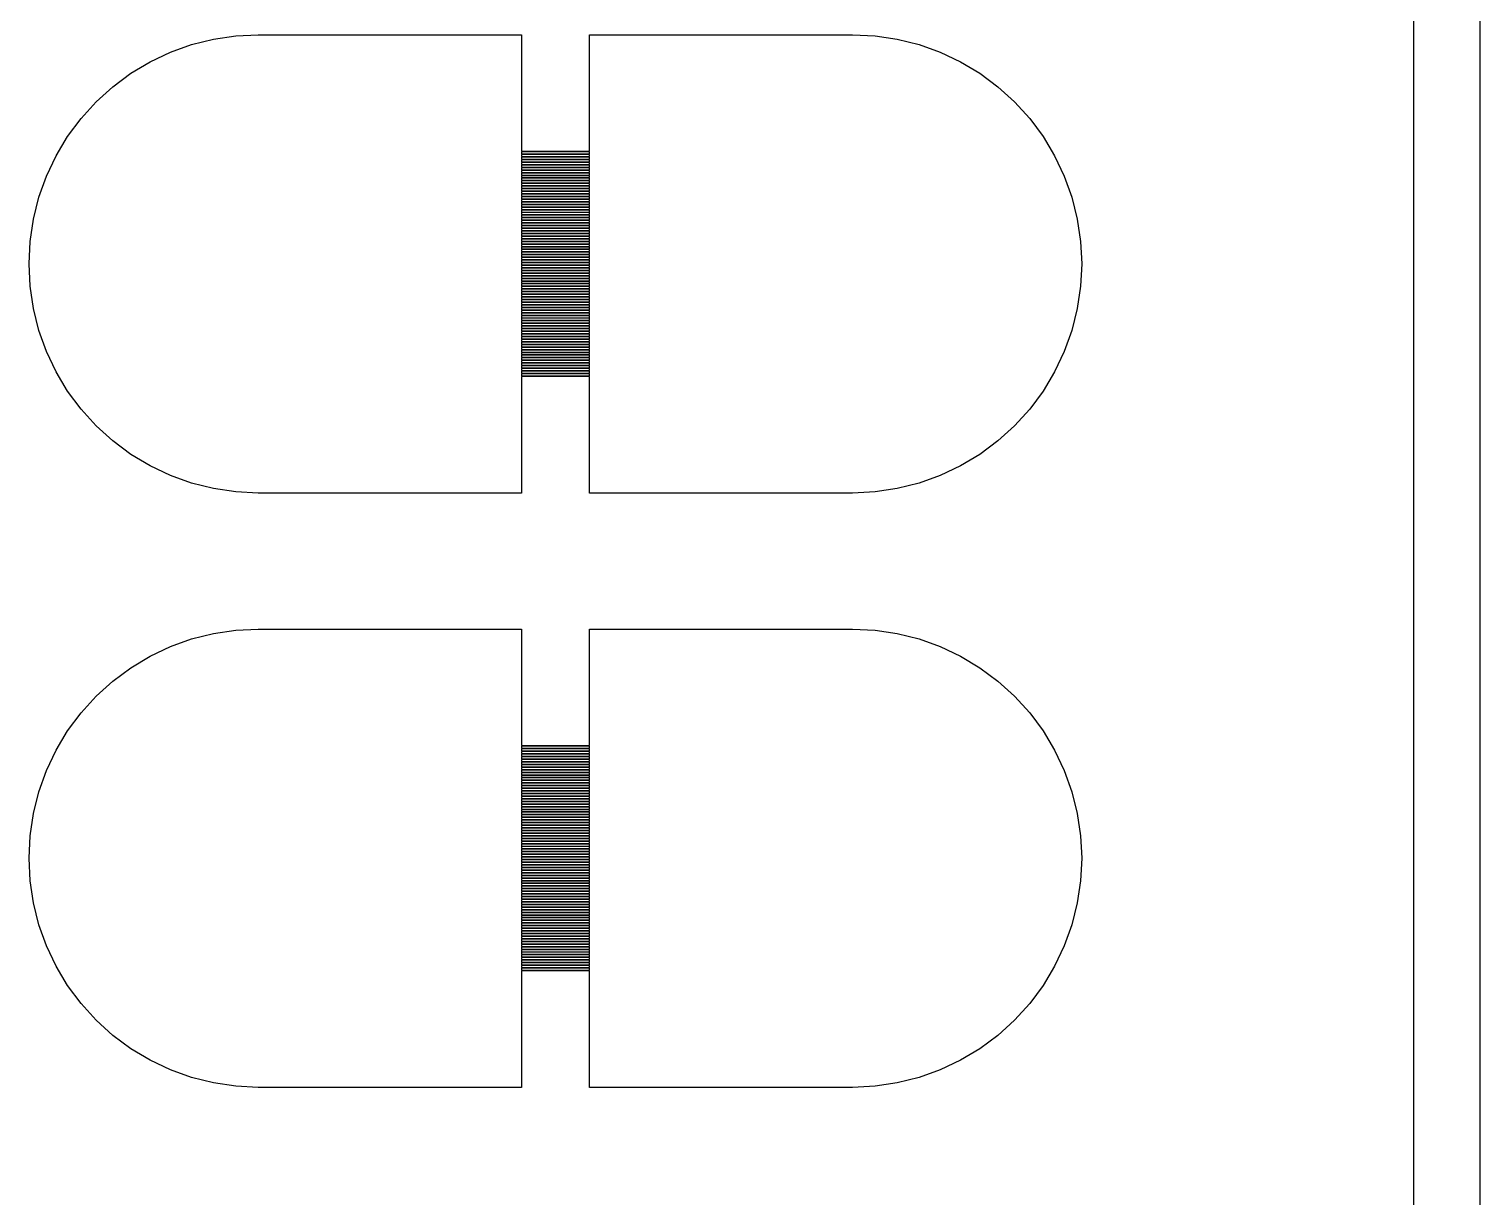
# Model space of a CAD drawing. Extents: x -18 to 132, y -42 to 114.
# Drawn here: x 91.03 to 113, y 17.37 to 35.06 of the extents above; entities that cross this region are included whole.
import ezdxf

# ---------------------------------------------------------------- set-up
doc = ezdxf.new("R2010")
doc.units = 0

msp = doc.modelspace()

# ---------------------------------------------------------------- linework, layer by layer
for p, q in [((113, 76.5), (113, -4.5)), ((112, -4), (112, 76)), ((93.823, 34.9033), (94.1599, 34.9533)), ((94.1599, 34.9533), (94.5, 34.97)), ((94.5, 34.97), (98.485, 34.97)), ((98.485, 34.97), (98.485, 33.205)), ((99.515, 33.205), (99.515, 34.97)), ((99.515, 34.97), (103.5, 34.97)), ((103.5, 34.97), (103.84, 34.9533)), ((103.84, 34.9533), (104.177, 34.9033)), ((93.1721, 34.7059), (93.4927, 34.8206)), ((93.4927, 34.8206), (93.823, 34.9033)), ((104.177, 34.9033), (104.507, 34.8206)), ((104.507, 34.8206), (104.828, 34.7059)), ((92.5722, 34.3852), (92.8643, 34.5603)), ((92.8643, 34.5603), (93.1721, 34.7059)), ((104.828, 34.7059), (105.136, 34.5603)), ((105.136, 34.5603), (105.428, 34.3852)), ((92.2987, 34.1823), (92.5722, 34.3852)), ((105.428, 34.3852), (105.701, 34.1823)), ((92.0463, 33.9537), (92.2987, 34.1823)), ((105.701, 34.1823), (105.954, 33.9537)), ((91.8177, 33.7013), (92.0463, 33.9537)), ((105.954, 33.9537), (106.182, 33.7013)), ((91.6148, 33.4278), (91.8177, 33.7013)), ((106.182, 33.7013), (106.385, 33.4278)), ((91.4397, 33.1357), (91.6148, 33.4278)), ((106.385, 33.4278), (106.56, 33.1357)), ((98.485, 33.205), (99.515, 33.205)), ((99.515, 33.195), (98.485, 33.195)), ((98.485, 33.195), (98.485, 33.165)), ((99.515, 33.165), (99.515, 33.195)), ((91.2941, 32.8279), (91.4397, 33.1357)), ((98.485, 33.165), (99.515, 33.165)), ((99.515, 33.155), (98.485, 33.155)), ((98.485, 33.155), (98.485, 33.125)), ((98.485, 33.125), (99.515, 33.125)), ((99.515, 33.115), (98.485, 33.115)), ((98.485, 33.115), (98.485, 33.085)), ((98.485, 33.085), (99.515, 33.085)), ((99.515, 33.075), (98.485, 33.075)), ((98.485, 33.075), (98.485, 33.045)), ((98.485, 33.045), (99.515, 33.045)), ((99.515, 33.035), (98.485, 33.035)), ((98.485, 33.035), (98.485, 33.005)), ((98.485, 33.005), (99.515, 33.005)), ((99.515, 32.995), (98.485, 32.995)), ((98.485, 32.995), (98.485, 32.965)), ((98.485, 32.965), (99.515, 32.965)), ((99.515, 32.955), (98.485, 32.955)), ((98.485, 32.955), (98.485, 32.925)), ((99.515, 33.125), (99.515, 33.155)), ((99.515, 33.085), (99.515, 33.115)), ((99.515, 33.045), (99.515, 33.075)), ((99.515, 33.005), (99.515, 33.035)), ((99.515, 32.965), (99.515, 32.995)), ((99.515, 32.925), (99.515, 32.955)), ((106.56, 33.1357), (106.706, 32.8279)), ((91.1794, 32.5073), (91.2941, 32.8279)), ((98.485, 32.925), (99.515, 32.925)), ((99.515, 32.915), (98.485, 32.915)), ((98.485, 32.915), (98.485, 32.885)), ((98.485, 32.885), (99.515, 32.885)), ((99.515, 32.875), (98.485, 32.875)), ((98.485, 32.875), (98.485, 32.845)), ((98.485, 32.845), (99.515, 32.845)), ((99.515, 32.835), (98.485, 32.835)), ((98.485, 32.835), (98.485, 32.805)), ((98.485, 32.805), (99.515, 32.805)), ((99.515, 32.795), (98.485, 32.795)), ((98.485, 32.795), (98.485, 32.765)), ((98.485, 32.765), (99.515, 32.765)), ((99.515, 32.755), (98.485, 32.755)), ((98.485, 32.755), (98.485, 32.725)), ((99.515, 32.885), (99.515, 32.915)), ((99.515, 32.845), (99.515, 32.875)), ((99.515, 32.805), (99.515, 32.835)), ((99.515, 32.765), (99.515, 32.795)), ((99.515, 32.725), (99.515, 32.755)), ((106.706, 32.8279), (106.821, 32.5073)), ((98.485, 32.725), (99.515, 32.725)), ((99.515, 32.715), (98.485, 32.715)), ((98.485, 32.715), (98.485, 32.685)), ((98.485, 32.685), (99.515, 32.685)), ((99.515, 32.675), (98.485, 32.675)), ((98.485, 32.675), (98.485, 32.645)), ((98.485, 32.645), (99.515, 32.645)), ((99.515, 32.635), (98.485, 32.635)), ((98.485, 32.635), (98.485, 32.605)), ((98.485, 32.605), (99.515, 32.605)), ((99.515, 32.595), (98.485, 32.595)), ((98.485, 32.595), (98.485, 32.565)), ((98.485, 32.565), (99.515, 32.565)), ((99.515, 32.555), (98.485, 32.555)), ((98.485, 32.555), (98.485, 32.525)), ((98.485, 32.525), (99.515, 32.525)), ((99.515, 32.685), (99.515, 32.715)), ((99.515, 32.645), (99.515, 32.675)), ((99.515, 32.605), (99.515, 32.635)), ((99.515, 32.565), (99.515, 32.595)), ((99.515, 32.525), (99.515, 32.555)), ((91.0967, 32.177), (91.1794, 32.5073)), ((99.515, 32.515), (98.485, 32.515)), ((98.485, 32.515), (98.485, 32.485)), ((98.485, 32.485), (99.515, 32.485)), ((99.515, 32.475), (98.485, 32.475)), ((98.485, 32.475), (98.485, 32.445)), ((98.485, 32.445), (99.515, 32.445)), ((99.515, 32.435), (98.485, 32.435)), ((98.485, 32.435), (98.485, 32.405)), ((98.485, 32.405), (99.515, 32.405)), ((99.515, 32.395), (98.485, 32.395)), ((98.485, 32.395), (98.485, 32.365)), ((98.485, 32.365), (99.515, 32.365)), ((99.515, 32.355), (98.485, 32.355)), ((98.485, 32.355), (98.485, 32.325)), ((98.485, 32.325), (99.515, 32.325)), ((99.515, 32.315), (98.485, 32.315)), ((98.485, 32.315), (98.485, 32.285)), ((99.515, 32.485), (99.515, 32.515)), ((99.515, 32.445), (99.515, 32.475)), ((99.515, 32.405), (99.515, 32.435)), ((99.515, 32.365), (99.515, 32.395)), ((99.515, 32.325), (99.515, 32.355)), ((99.515, 32.285), (99.515, 32.315)), ((106.821, 32.5073), (106.903, 32.177)), ((91.0467, 31.8401), (91.0967, 32.177)), ((98.485, 32.285), (99.515, 32.285)), ((99.515, 32.275), (98.485, 32.275)), ((98.485, 32.275), (98.485, 32.245)), ((98.485, 32.245), (99.515, 32.245)), ((99.515, 32.235), (98.485, 32.235)), ((98.485, 32.235), (98.485, 32.205)), ((98.485, 32.205), (99.515, 32.205)), ((99.515, 32.195), (98.485, 32.195)), ((98.485, 32.195), (98.485, 32.165)), ((98.485, 32.165), (99.515, 32.165)), ((99.515, 32.155), (98.485, 32.155)), ((98.485, 32.155), (98.485, 32.125)), ((98.485, 32.125), (99.515, 32.125)), ((99.515, 32.115), (98.485, 32.115)), ((98.485, 32.115), (98.485, 32.085)), ((98.485, 32.085), (99.515, 32.085)), ((99.515, 32.245), (99.515, 32.275)), ((99.515, 32.205), (99.515, 32.235)), ((99.515, 32.165), (99.515, 32.195)), ((99.515, 32.125), (99.515, 32.155)), ((99.515, 32.085), (99.515, 32.115)), ((106.903, 32.177), (106.953, 31.8401)), ((99.515, 32.075), (98.485, 32.075)), ((98.485, 32.075), (98.485, 32.045)), ((98.485, 32.045), (99.515, 32.045)), ((99.515, 32.035), (98.485, 32.035)), ((98.485, 32.035), (98.485, 32.005)), ((98.485, 32.005), (99.515, 32.005)), ((99.515, 31.995), (98.485, 31.995)), ((98.485, 31.995), (98.485, 31.965)), ((98.485, 31.965), (99.515, 31.965)), ((99.515, 31.955), (98.485, 31.955)), ((98.485, 31.955), (98.485, 31.925)), ((98.485, 31.925), (99.515, 31.925)), ((99.515, 31.915), (98.485, 31.915)), ((98.485, 31.915), (98.485, 31.885)), ((98.485, 31.885), (99.515, 31.885)), ((99.515, 31.875), (98.485, 31.875)), ((98.485, 31.875), (98.485, 31.845)), ((99.515, 32.045), (99.515, 32.075)), ((99.515, 32.005), (99.515, 32.035)), ((99.515, 31.965), (99.515, 31.995)), ((99.515, 31.925), (99.515, 31.955)), ((99.515, 31.885), (99.515, 31.915)), ((99.515, 31.845), (99.515, 31.875)), ((91.03, 31.5), (91.0467, 31.8401)), ((98.485, 31.845), (99.515, 31.845)), ((99.515, 31.835), (98.485, 31.835)), ((98.485, 31.835), (98.485, 31.805)), ((98.485, 31.805), (99.515, 31.805)), ((99.515, 31.795), (98.485, 31.795)), ((98.485, 31.795), (98.485, 31.765)), ((98.485, 31.765), (99.515, 31.765)), ((99.515, 31.755), (98.485, 31.755)), ((98.485, 31.755), (98.485, 31.725)), ((98.485, 31.725), (99.515, 31.725)), ((99.515, 31.715), (98.485, 31.715)), ((98.485, 31.715), (98.485, 31.685)), ((98.485, 31.685), (99.515, 31.685)), ((99.515, 31.675), (98.485, 31.675)), ((98.485, 31.675), (98.485, 31.645)), ((98.485, 31.645), (99.515, 31.645)), ((99.515, 31.805), (99.515, 31.835)), ((99.515, 31.765), (99.515, 31.795)), ((99.515, 31.725), (99.515, 31.755)), ((99.515, 31.685), (99.515, 31.715)), ((99.515, 31.645), (99.515, 31.675)), ((106.953, 31.8401), (106.97, 31.5)), ((91.0467, 31.1599), (91.03, 31.5)), ((99.515, 31.635), (98.485, 31.635)), ((98.485, 31.635), (98.485, 31.605)), ((98.485, 31.605), (99.515, 31.605)), ((99.515, 31.595), (98.485, 31.595)), ((98.485, 31.595), (98.485, 31.565)), ((98.485, 31.565), (99.515, 31.565)), ((99.515, 31.555), (98.485, 31.555)), ((98.485, 31.555), (98.485, 31.525)), ((98.485, 31.525), (99.515, 31.525)), ((99.515, 31.515), (98.485, 31.515)), ((98.485, 31.515), (98.485, 31.485)), ((98.485, 31.485), (99.515, 31.485)), ((99.515, 31.475), (98.485, 31.475)), ((98.485, 31.475), (98.485, 31.445)), ((98.485, 31.445), (99.515, 31.445)), ((99.515, 31.435), (98.485, 31.435)), ((98.485, 31.435), (98.485, 31.405)), ((99.515, 31.605), (99.515, 31.635)), ((99.515, 31.565), (99.515, 31.595)), ((99.515, 31.525), (99.515, 31.555)), ((99.515, 31.485), (99.515, 31.515)), ((99.515, 31.445), (99.515, 31.475)), ((99.515, 31.405), (99.515, 31.435)), ((106.97, 31.5), (106.953, 31.1599)), ((98.485, 31.405), (99.515, 31.405)), ((99.515, 31.395), (98.485, 31.395)), ((98.485, 31.395), (98.485, 31.365)), ((98.485, 31.365), (99.515, 31.365)), ((99.515, 31.355), (98.485, 31.355)), ((98.485, 31.355), (98.485, 31.325)), ((98.485, 31.325), (99.515, 31.325)), ((99.515, 31.315), (98.485, 31.315)), ((98.485, 31.315), (98.485, 31.285)), ((98.485, 31.285), (99.515, 31.285)), ((99.515, 31.275), (98.485, 31.275)), ((98.485, 31.275), (98.485, 31.245)), ((98.485, 31.245), (99.515, 31.245)), ((99.515, 31.235), (98.485, 31.235)), ((98.485, 31.235), (98.485, 31.205)), ((98.485, 31.205), (99.515, 31.205)), ((99.515, 31.365), (99.515, 31.395)), ((99.515, 31.325), (99.515, 31.355)), ((99.515, 31.285), (99.515, 31.315)), ((99.515, 31.245), (99.515, 31.275)), ((99.515, 31.205), (99.515, 31.235)), ((91.0967, 30.823), (91.0467, 31.1599)), ((99.515, 31.195), (98.485, 31.195)), ((98.485, 31.195), (98.485, 31.165)), ((98.485, 31.165), (99.515, 31.165)), ((99.515, 31.155), (98.485, 31.155)), ((98.485, 31.155), (98.485, 31.125)), ((98.485, 31.125), (99.515, 31.125)), ((99.515, 31.115), (98.485, 31.115)), ((98.485, 31.115), (98.485, 31.085)), ((98.485, 31.085), (99.515, 31.085)), ((99.515, 31.075), (98.485, 31.075)), ((98.485, 31.075), (98.485, 31.045)), ((98.485, 31.045), (99.515, 31.045)), ((99.515, 31.035), (98.485, 31.035)), ((98.485, 31.035), (98.485, 31.005)), ((98.485, 31.005), (99.515, 31.005)), ((99.515, 30.995), (98.485, 30.995)), ((98.485, 30.995), (98.485, 30.965)), ((99.515, 31.165), (99.515, 31.195)), ((99.515, 31.125), (99.515, 31.155)), ((99.515, 31.085), (99.515, 31.115)), ((99.515, 31.045), (99.515, 31.075)), ((99.515, 31.005), (99.515, 31.035)), ((99.515, 30.965), (99.515, 30.995)), ((106.953, 31.1599), (106.903, 30.823)), ((91.1794, 30.4927), (91.0967, 30.823)), ((98.485, 30.965), (99.515, 30.965)), ((99.515, 30.955), (98.485, 30.955)), ((98.485, 30.955), (98.485, 30.925)), ((98.485, 30.925), (99.515, 30.925)), ((99.515, 30.915), (98.485, 30.915)), ((98.485, 30.915), (98.485, 30.885)), ((98.485, 30.885), (99.515, 30.885)), ((99.515, 30.875), (98.485, 30.875)), ((98.485, 30.875), (98.485, 30.845)), ((98.485, 30.845), (99.515, 30.845)), ((99.515, 30.835), (98.485, 30.835)), ((98.485, 30.835), (98.485, 30.805)), ((98.485, 30.805), (99.515, 30.805)), ((99.515, 30.795), (98.485, 30.795)), ((98.485, 30.795), (98.485, 30.765)), ((98.485, 30.765), (99.515, 30.765)), ((99.515, 30.925), (99.515, 30.955)), ((99.515, 30.885), (99.515, 30.915)), ((99.515, 30.845), (99.515, 30.875)), ((99.515, 30.805), (99.515, 30.835)), ((99.515, 30.765), (99.515, 30.795)), ((106.903, 30.823), (106.821, 30.4927)), ((99.515, 30.755), (98.485, 30.755)), ((98.485, 30.755), (98.485, 30.725)), ((98.485, 30.725), (99.515, 30.725)), ((99.515, 30.715), (98.485, 30.715)), ((98.485, 30.715), (98.485, 30.685)), ((98.485, 30.685), (99.515, 30.685)), ((99.515, 30.675), (98.485, 30.675)), ((98.485, 30.675), (98.485, 30.645)), ((98.485, 30.645), (99.515, 30.645)), ((99.515, 30.635), (98.485, 30.635)), ((98.485, 30.635), (98.485, 30.605)), ((98.485, 30.605), (99.515, 30.605)), ((99.515, 30.595), (98.485, 30.595)), ((98.485, 30.595), (98.485, 30.565)), ((98.485, 30.565), (99.515, 30.565)), ((99.515, 30.555), (98.485, 30.555)), ((98.485, 30.555), (98.485, 30.525)), ((99.515, 30.725), (99.515, 30.755)), ((99.515, 30.685), (99.515, 30.715)), ((99.515, 30.645), (99.515, 30.675)), ((99.515, 30.605), (99.515, 30.635)), ((99.515, 30.565), (99.515, 30.595)), ((99.515, 30.525), (99.515, 30.555)), ((91.2941, 30.1721), (91.1794, 30.4927)), ((98.485, 30.525), (99.515, 30.525)), ((99.515, 30.515), (98.485, 30.515)), ((98.485, 30.515), (98.485, 30.485)), ((98.485, 30.485), (99.515, 30.485)), ((99.515, 30.475), (98.485, 30.475)), ((98.485, 30.475), (98.485, 30.445)), ((98.485, 30.445), (99.515, 30.445)), ((99.515, 30.435), (98.485, 30.435)), ((98.485, 30.435), (98.485, 30.405)), ((98.485, 30.405), (99.515, 30.405)), ((99.515, 30.395), (98.485, 30.395)), ((98.485, 30.395), (98.485, 30.365)), ((98.485, 30.365), (99.515, 30.365)), ((99.515, 30.355), (98.485, 30.355)), ((98.485, 30.355), (98.485, 30.325)), ((98.485, 30.325), (99.515, 30.325)), ((99.515, 30.485), (99.515, 30.515)), ((99.515, 30.445), (99.515, 30.475)), ((99.515, 30.405), (99.515, 30.435)), ((99.515, 30.365), (99.515, 30.395)), ((99.515, 30.325), (99.515, 30.355)), ((106.821, 30.4927), (106.706, 30.1721)), ((91.4397, 29.8643), (91.2941, 30.1721)), ((99.515, 30.315), (98.485, 30.315)), ((98.485, 30.315), (98.485, 30.285)), ((98.485, 30.285), (99.515, 30.285)), ((99.515, 30.275), (98.485, 30.275)), ((98.485, 30.275), (98.485, 30.245)), ((98.485, 30.245), (99.515, 30.245)), ((99.515, 30.235), (98.485, 30.235)), ((98.485, 30.235), (98.485, 30.205)), ((98.485, 30.205), (99.515, 30.205)), ((99.515, 30.195), (98.485, 30.195)), ((98.485, 30.195), (98.485, 30.165)), ((98.485, 30.165), (99.515, 30.165)), ((99.515, 30.155), (98.485, 30.155)), ((98.485, 30.155), (98.485, 30.125)), ((98.485, 30.125), (99.515, 30.125)), ((99.515, 30.115), (98.485, 30.115)), ((98.485, 30.115), (98.485, 30.085)), ((99.515, 30.285), (99.515, 30.315)), ((99.515, 30.245), (99.515, 30.275)), ((99.515, 30.205), (99.515, 30.235)), ((99.515, 30.165), (99.515, 30.195)), ((99.515, 30.125), (99.515, 30.155)), ((99.515, 30.085), (99.515, 30.115)), ((106.706, 30.1721), (106.56, 29.8643)), ((98.485, 30.085), (99.515, 30.085)), ((99.515, 30.075), (98.485, 30.075)), ((98.485, 30.075), (98.485, 30.045)), ((98.485, 30.045), (99.515, 30.045)), ((99.515, 30.035), (98.485, 30.035)), ((98.485, 30.035), (98.485, 30.005)), ((98.485, 30.005), (99.515, 30.005)), ((99.515, 29.995), (98.485, 29.995)), ((98.485, 29.995), (98.485, 29.965)), ((98.485, 29.965), (99.515, 29.965)), ((99.515, 29.955), (98.485, 29.955)), ((98.485, 29.955), (98.485, 29.925)), ((98.485, 29.925), (99.515, 29.925)), ((99.515, 29.915), (98.485, 29.915)), ((98.485, 29.915), (98.485, 29.885)), ((98.485, 29.885), (99.515, 29.885)), ((99.515, 30.045), (99.515, 30.075)), ((99.515, 30.005), (99.515, 30.035)), ((99.515, 29.965), (99.515, 29.995)), ((99.515, 29.925), (99.515, 29.955)), ((99.515, 29.885), (99.515, 29.915)), ((91.6148, 29.5722), (91.4397, 29.8643)), ((99.515, 29.875), (98.485, 29.875)), ((98.485, 29.875), (98.485, 29.845)), ((98.485, 29.845), (99.515, 29.845)), ((99.515, 29.835), (98.485, 29.835)), ((98.485, 29.835), (98.485, 29.805)), ((98.485, 29.805), (99.515, 29.805)), ((99.515, 29.795), (98.485, 29.795)), ((98.485, 29.795), (98.485, 28.03)), ((99.515, 29.845), (99.515, 29.875)), ((99.515, 29.805), (99.515, 29.835)), ((99.515, 28.03), (99.515, 29.795)), ((106.56, 29.8643), (106.385, 29.5722)), ((91.8177, 29.2987), (91.6148, 29.5722)), ((106.385, 29.5722), (106.182, 29.2987)), ((92.0463, 29.0463), (91.8177, 29.2987)), ((106.182, 29.2987), (105.954, 29.0463)), ((92.2987, 28.8177), (92.0463, 29.0463)), ((105.954, 29.0463), (105.701, 28.8177)), ((92.5722, 28.6148), (92.2987, 28.8177)), ((105.701, 28.8177), (105.428, 28.6148)), ((92.8643, 28.4397), (92.5722, 28.6148)), ((105.428, 28.6148), (105.136, 28.4397)), ((93.1721, 28.2941), (92.8643, 28.4397)), ((105.136, 28.4397), (104.828, 28.2941)), ((93.4927, 28.1794), (93.1721, 28.2941)), ((93.823, 28.0967), (93.4927, 28.1794)), ((104.507, 28.1794), (104.177, 28.0967)), ((104.828, 28.2941), (104.507, 28.1794)), ((94.1599, 28.0467), (93.823, 28.0967)), ((94.5, 28.03), (94.1599, 28.0467)), ((98.485, 28.03), (94.5, 28.03)), ((103.5, 28.03), (99.515, 28.03)), ((103.84, 28.0467), (103.5, 28.03)), ((104.177, 28.0967), (103.84, 28.0467)), ((93.823, 25.9033), (94.1599, 25.9533)), ((94.1599, 25.9533), (94.5, 25.97)), ((94.5, 25.97), (98.485, 25.97)), ((98.485, 25.97), (98.485, 24.205)), ((99.515, 24.205), (99.515, 25.97)), ((99.515, 25.97), (103.5, 25.97)), ((103.5, 25.97), (103.84, 25.9533)), ((103.84, 25.9533), (104.177, 25.9033)), ((92.8643, 25.5603), (93.1721, 25.7059)), ((93.1721, 25.7059), (93.4927, 25.8206)), ((93.4927, 25.8206), (93.823, 25.9033)), ((104.177, 25.9033), (104.507, 25.8206)), ((104.507, 25.8206), (104.828, 25.7059)), ((104.828, 25.7059), (105.136, 25.5603)), ((92.5722, 25.3852), (92.8643, 25.5603)), ((105.136, 25.5603), (105.428, 25.3852)), ((92.2987, 25.1823), (92.5722, 25.3852)), ((105.428, 25.3852), (105.701, 25.1823)), ((92.0463, 24.9537), (92.2987, 25.1823)), ((105.701, 25.1823), (105.954, 24.9537)), ((91.8177, 24.7013), (92.0463, 24.9537)), ((105.954, 24.9537), (106.182, 24.7013)), ((91.6148, 24.4278), (91.8177, 24.7013)), ((106.182, 24.7013), (106.385, 24.4278)), ((91.4397, 24.1357), (91.6148, 24.4278)), ((106.385, 24.4278), (106.56, 24.1357)), ((98.485, 24.205), (99.515, 24.205)), ((99.515, 24.195), (98.485, 24.195)), ((98.485, 24.195), (98.485, 24.165)), ((99.515, 24.165), (99.515, 24.195)), ((91.2941, 23.8279), (91.4397, 24.1357)), ((98.485, 24.165), (99.515, 24.165)), ((99.515, 24.155), (98.485, 24.155)), ((98.485, 24.155), (98.485, 24.125)), ((98.485, 24.125), (99.515, 24.125)), ((99.515, 24.115), (98.485, 24.115)), ((98.485, 24.115), (98.485, 24.085)), ((98.485, 24.085), (99.515, 24.085)), ((99.515, 24.075), (98.485, 24.075)), ((98.485, 24.075), (98.485, 24.045)), ((98.485, 24.045), (99.515, 24.045)), ((99.515, 24.035), (98.485, 24.035)), ((98.485, 24.035), (98.485, 24.005)), ((98.485, 24.005), (99.515, 24.005)), ((99.515, 23.995), (98.485, 23.995)), ((98.485, 23.995), (98.485, 23.965)), ((98.485, 23.965), (99.515, 23.965)), ((99.515, 23.955), (98.485, 23.955)), ((98.485, 23.955), (98.485, 23.925)), ((99.515, 24.125), (99.515, 24.155)), ((99.515, 24.085), (99.515, 24.115)), ((99.515, 24.045), (99.515, 24.075)), ((99.515, 24.005), (99.515, 24.035)), ((99.515, 23.965), (99.515, 23.995)), ((99.515, 23.925), (99.515, 23.955)), ((106.56, 24.1357), (106.706, 23.8279)), ((91.1794, 23.5073), (91.2941, 23.8279)), ((98.485, 23.925), (99.515, 23.925)), ((99.515, 23.915), (98.485, 23.915)), ((98.485, 23.915), (98.485, 23.885)), ((98.485, 23.885), (99.515, 23.885)), ((99.515, 23.875), (98.485, 23.875)), ((98.485, 23.875), (98.485, 23.845)), ((98.485, 23.845), (99.515, 23.845)), ((99.515, 23.835), (98.485, 23.835)), ((98.485, 23.835), (98.485, 23.805)), ((98.485, 23.805), (99.515, 23.805)), ((99.515, 23.795), (98.485, 23.795)), ((98.485, 23.795), (98.485, 23.765)), ((98.485, 23.765), (99.515, 23.765)), ((99.515, 23.755), (98.485, 23.755)), ((98.485, 23.755), (98.485, 23.725)), ((99.515, 23.885), (99.515, 23.915)), ((99.515, 23.845), (99.515, 23.875)), ((99.515, 23.805), (99.515, 23.835)), ((99.515, 23.765), (99.515, 23.795)), ((99.515, 23.725), (99.515, 23.755)), ((106.706, 23.8279), (106.821, 23.5073)), ((98.485, 23.725), (99.515, 23.725)), ((99.515, 23.715), (98.485, 23.715)), ((98.485, 23.715), (98.485, 23.685)), ((98.485, 23.685), (99.515, 23.685)), ((99.515, 23.675), (98.485, 23.675)), ((98.485, 23.675), (98.485, 23.645)), ((98.485, 23.645), (99.515, 23.645)), ((99.515, 23.635), (98.485, 23.635)), ((98.485, 23.635), (98.485, 23.605)), ((98.485, 23.605), (99.515, 23.605)), ((99.515, 23.595), (98.485, 23.595)), ((98.485, 23.595), (98.485, 23.565)), ((98.485, 23.565), (99.515, 23.565)), ((99.515, 23.555), (98.485, 23.555)), ((98.485, 23.555), (98.485, 23.525)), ((98.485, 23.525), (99.515, 23.525)), ((99.515, 23.515), (98.485, 23.515)), ((98.485, 23.515), (98.485, 23.485)), ((99.515, 23.685), (99.515, 23.715)), ((99.515, 23.645), (99.515, 23.675)), ((99.515, 23.605), (99.515, 23.635)), ((99.515, 23.565), (99.515, 23.595)), ((99.515, 23.525), (99.515, 23.555)), ((99.515, 23.485), (99.515, 23.515)), ((91.0967, 23.177), (91.1794, 23.5073)), ((98.485, 23.485), (99.515, 23.485)), ((99.515, 23.475), (98.485, 23.475)), ((98.485, 23.475), (98.485, 23.445)), ((98.485, 23.445), (99.515, 23.445)), ((99.515, 23.435), (98.485, 23.435)), ((98.485, 23.435), (98.485, 23.405)), ((98.485, 23.405), (99.515, 23.405)), ((99.515, 23.395), (98.485, 23.395)), ((98.485, 23.395), (98.485, 23.365)), ((98.485, 23.365), (99.515, 23.365)), ((99.515, 23.355), (98.485, 23.355)), ((98.485, 23.355), (98.485, 23.325)), ((98.485, 23.325), (99.515, 23.325)), ((99.515, 23.315), (98.485, 23.315)), ((98.485, 23.315), (98.485, 23.285)), ((99.515, 23.445), (99.515, 23.475)), ((99.515, 23.405), (99.515, 23.435)), ((99.515, 23.365), (99.515, 23.395)), ((99.515, 23.325), (99.515, 23.355)), ((99.515, 23.285), (99.515, 23.315)), ((106.821, 23.5073), (106.903, 23.177)), ((91.0467, 22.8401), (91.0967, 23.177)), ((98.485, 23.285), (99.515, 23.285)), ((99.515, 23.275), (98.485, 23.275)), ((98.485, 23.275), (98.485, 23.245)), ((98.485, 23.245), (99.515, 23.245)), ((99.515, 23.235), (98.485, 23.235)), ((98.485, 23.235), (98.485, 23.205)), ((98.485, 23.205), (99.515, 23.205)), ((99.515, 23.195), (98.485, 23.195)), ((98.485, 23.195), (98.485, 23.165)), ((98.485, 23.165), (99.515, 23.165)), ((99.515, 23.155), (98.485, 23.155)), ((98.485, 23.155), (98.485, 23.125)), ((98.485, 23.125), (99.515, 23.125)), ((99.515, 23.115), (98.485, 23.115)), ((98.485, 23.115), (98.485, 23.085)), ((98.485, 23.085), (99.515, 23.085)), ((99.515, 23.075), (98.485, 23.075)), ((98.485, 23.075), (98.485, 23.045)), ((99.515, 23.245), (99.515, 23.275)), ((99.515, 23.205), (99.515, 23.235)), ((99.515, 23.165), (99.515, 23.195)), ((99.515, 23.125), (99.515, 23.155)), ((99.515, 23.085), (99.515, 23.115)), ((99.515, 23.045), (99.515, 23.075)), ((106.903, 23.177), (106.953, 22.8401)), ((98.485, 23.045), (99.515, 23.045)), ((99.515, 23.035), (98.485, 23.035)), ((98.485, 23.035), (98.485, 23.005)), ((98.485, 23.005), (99.515, 23.005)), ((99.515, 22.995), (98.485, 22.995)), ((98.485, 22.995), (98.485, 22.965)), ((98.485, 22.965), (99.515, 22.965)), ((99.515, 22.955), (98.485, 22.955)), ((98.485, 22.955), (98.485, 22.925)), ((98.485, 22.925), (99.515, 22.925)), ((99.515, 22.915), (98.485, 22.915)), ((98.485, 22.915), (98.485, 22.885)), ((98.485, 22.885), (99.515, 22.885)), ((99.515, 22.875), (98.485, 22.875)), ((98.485, 22.875), (98.485, 22.845)), ((99.515, 23.005), (99.515, 23.035)), ((99.515, 22.965), (99.515, 22.995)), ((99.515, 22.925), (99.515, 22.955)), ((99.515, 22.885), (99.515, 22.915)), ((99.515, 22.845), (99.515, 22.875)), ((91.03, 22.5), (91.0467, 22.8401)), ((98.485, 22.845), (99.515, 22.845)), ((99.515, 22.835), (98.485, 22.835)), ((98.485, 22.835), (98.485, 22.805)), ((98.485, 22.805), (99.515, 22.805)), ((99.515, 22.795), (98.485, 22.795)), ((98.485, 22.795), (98.485, 22.765)), ((98.485, 22.765), (99.515, 22.765)), ((99.515, 22.755), (98.485, 22.755)), ((98.485, 22.755), (98.485, 22.725)), ((98.485, 22.725), (99.515, 22.725)), ((99.515, 22.715), (98.485, 22.715)), ((98.485, 22.715), (98.485, 22.685)), ((98.485, 22.685), (99.515, 22.685)), ((99.515, 22.675), (98.485, 22.675)), ((98.485, 22.675), (98.485, 22.645)), ((98.485, 22.645), (99.515, 22.645)), ((99.515, 22.635), (98.485, 22.635)), ((98.485, 22.635), (98.485, 22.605)), ((99.515, 22.805), (99.515, 22.835)), ((99.515, 22.765), (99.515, 22.795)), ((99.515, 22.725), (99.515, 22.755)), ((99.515, 22.685), (99.515, 22.715)), ((99.515, 22.645), (99.515, 22.675)), ((99.515, 22.605), (99.515, 22.635)), ((106.953, 22.8401), (106.97, 22.5)), ((91.0467, 22.1599), (91.03, 22.5)), ((98.485, 22.605), (99.515, 22.605)), ((99.515, 22.595), (98.485, 22.595)), ((98.485, 22.595), (98.485, 22.565)), ((98.485, 22.565), (99.515, 22.565)), ((99.515, 22.555), (98.485, 22.555)), ((98.485, 22.555), (98.485, 22.525)), ((98.485, 22.525), (99.515, 22.525)), ((99.515, 22.515), (98.485, 22.515)), ((98.485, 22.515), (98.485, 22.485)), ((98.485, 22.485), (99.515, 22.485)), ((99.515, 22.475), (98.485, 22.475)), ((98.485, 22.475), (98.485, 22.445)), ((98.485, 22.445), (99.515, 22.445)), ((99.515, 22.435), (98.485, 22.435)), ((98.485, 22.435), (98.485, 22.405)), ((99.515, 22.565), (99.515, 22.595)), ((99.515, 22.525), (99.515, 22.555)), ((99.515, 22.485), (99.515, 22.515)), ((99.515, 22.445), (99.515, 22.475)), ((99.515, 22.405), (99.515, 22.435)), ((106.97, 22.5), (106.953, 22.1599)), ((98.485, 22.405), (99.515, 22.405)), ((99.515, 22.395), (98.485, 22.395)), ((98.485, 22.395), (98.485, 22.365)), ((98.485, 22.365), (99.515, 22.365)), ((99.515, 22.355), (98.485, 22.355)), ((98.485, 22.355), (98.485, 22.325)), ((98.485, 22.325), (99.515, 22.325)), ((99.515, 22.315), (98.485, 22.315)), ((98.485, 22.315), (98.485, 22.285)), ((98.485, 22.285), (99.515, 22.285)), ((99.515, 22.275), (98.485, 22.275)), ((98.485, 22.275), (98.485, 22.245)), ((98.485, 22.245), (99.515, 22.245)), ((99.515, 22.235), (98.485, 22.235)), ((98.485, 22.235), (98.485, 22.205)), ((98.485, 22.205), (99.515, 22.205)), ((99.515, 22.195), (98.485, 22.195)), ((98.485, 22.195), (98.485, 22.165)), ((99.515, 22.365), (99.515, 22.395)), ((99.515, 22.325), (99.515, 22.355)), ((99.515, 22.285), (99.515, 22.315)), ((99.515, 22.245), (99.515, 22.275)), ((99.515, 22.205), (99.515, 22.235)), ((99.515, 22.165), (99.515, 22.195)), ((91.0967, 21.823), (91.0467, 22.1599)), ((98.485, 22.165), (99.515, 22.165)), ((99.515, 22.155), (98.485, 22.155)), ((98.485, 22.155), (98.485, 22.125)), ((98.485, 22.125), (99.515, 22.125)), ((99.515, 22.115), (98.485, 22.115)), ((98.485, 22.115), (98.485, 22.085)), ((98.485, 22.085), (99.515, 22.085)), ((99.515, 22.075), (98.485, 22.075)), ((98.485, 22.075), (98.485, 22.045)), ((98.485, 22.045), (99.515, 22.045)), ((99.515, 22.035), (98.485, 22.035)), ((98.485, 22.035), (98.485, 22.005)), ((98.485, 22.005), (99.515, 22.005)), ((99.515, 21.995), (98.485, 21.995)), ((98.485, 21.995), (98.485, 21.965)), ((99.515, 22.125), (99.515, 22.155)), ((99.515, 22.085), (99.515, 22.115)), ((99.515, 22.045), (99.515, 22.075)), ((99.515, 22.005), (99.515, 22.035)), ((99.515, 21.965), (99.515, 21.995)), ((106.953, 22.1599), (106.903, 21.823)), ((91.1794, 21.4927), (91.0967, 21.823)), ((98.485, 21.965), (99.515, 21.965)), ((99.515, 21.955), (98.485, 21.955)), ((98.485, 21.955), (98.485, 21.925)), ((98.485, 21.925), (99.515, 21.925)), ((99.515, 21.915), (98.485, 21.915)), ((98.485, 21.915), (98.485, 21.885)), ((98.485, 21.885), (99.515, 21.885)), ((99.515, 21.875), (98.485, 21.875)), ((98.485, 21.875), (98.485, 21.845)), ((98.485, 21.845), (99.515, 21.845)), ((99.515, 21.835), (98.485, 21.835)), ((98.485, 21.835), (98.485, 21.805)), ((98.485, 21.805), (99.515, 21.805)), ((99.515, 21.795), (98.485, 21.795)), ((98.485, 21.795), (98.485, 21.765)), ((98.485, 21.765), (99.515, 21.765)), ((99.515, 21.755), (98.485, 21.755)), ((98.485, 21.755), (98.485, 21.725)), ((99.515, 21.925), (99.515, 21.955)), ((99.515, 21.885), (99.515, 21.915)), ((99.515, 21.845), (99.515, 21.875)), ((99.515, 21.805), (99.515, 21.835)), ((99.515, 21.765), (99.515, 21.795)), ((99.515, 21.725), (99.515, 21.755)), ((106.903, 21.823), (106.821, 21.4927)), ((98.485, 21.725), (99.515, 21.725)), ((99.515, 21.715), (98.485, 21.715)), ((98.485, 21.715), (98.485, 21.685)), ((98.485, 21.685), (99.515, 21.685)), ((99.515, 21.675), (98.485, 21.675)), ((98.485, 21.675), (98.485, 21.645)), ((98.485, 21.645), (99.515, 21.645)), ((99.515, 21.635), (98.485, 21.635)), ((98.485, 21.635), (98.485, 21.605)), ((98.485, 21.605), (99.515, 21.605)), ((99.515, 21.595), (98.485, 21.595)), ((98.485, 21.595), (98.485, 21.565)), ((98.485, 21.565), (99.515, 21.565)), ((99.515, 21.555), (98.485, 21.555)), ((98.485, 21.555), (98.485, 21.525)), ((99.515, 21.685), (99.515, 21.715)), ((99.515, 21.645), (99.515, 21.675)), ((99.515, 21.605), (99.515, 21.635)), ((99.515, 21.565), (99.515, 21.595)), ((99.515, 21.525), (99.515, 21.555)), ((91.2941, 21.1721), (91.1794, 21.4927)), ((98.485, 21.525), (99.515, 21.525)), ((99.515, 21.515), (98.485, 21.515)), ((98.485, 21.515), (98.485, 21.485)), ((98.485, 21.485), (99.515, 21.485)), ((99.515, 21.475), (98.485, 21.475)), ((98.485, 21.475), (98.485, 21.445)), ((98.485, 21.445), (99.515, 21.445)), ((99.515, 21.435), (98.485, 21.435)), ((98.485, 21.435), (98.485, 21.405)), ((98.485, 21.405), (99.515, 21.405)), ((99.515, 21.395), (98.485, 21.395)), ((98.485, 21.395), (98.485, 21.365)), ((98.485, 21.365), (99.515, 21.365)), ((99.515, 21.355), (98.485, 21.355)), ((98.485, 21.355), (98.485, 21.325)), ((98.485, 21.325), (99.515, 21.325)), ((99.515, 21.315), (98.485, 21.315)), ((98.485, 21.315), (98.485, 21.285)), ((99.515, 21.485), (99.515, 21.515)), ((99.515, 21.445), (99.515, 21.475)), ((99.515, 21.405), (99.515, 21.435)), ((99.515, 21.365), (99.515, 21.395)), ((99.515, 21.325), (99.515, 21.355)), ((99.515, 21.285), (99.515, 21.315)), ((106.821, 21.4927), (106.706, 21.1721)), ((91.4397, 20.8643), (91.2941, 21.1721)), ((98.485, 21.285), (99.515, 21.285)), ((99.515, 21.275), (98.485, 21.275)), ((98.485, 21.275), (98.485, 21.245)), ((98.485, 21.245), (99.515, 21.245)), ((99.515, 21.235), (98.485, 21.235)), ((98.485, 21.235), (98.485, 21.205)), ((98.485, 21.205), (99.515, 21.205)), ((99.515, 21.195), (98.485, 21.195)), ((98.485, 21.195), (98.485, 21.165)), ((98.485, 21.165), (99.515, 21.165)), ((99.515, 21.155), (98.485, 21.155)), ((98.485, 21.155), (98.485, 21.125)), ((98.485, 21.125), (99.515, 21.125)), ((99.515, 21.115), (98.485, 21.115)), ((98.485, 21.115), (98.485, 21.085)), ((99.515, 21.245), (99.515, 21.275)), ((99.515, 21.205), (99.515, 21.235)), ((99.515, 21.165), (99.515, 21.195)), ((99.515, 21.125), (99.515, 21.155)), ((99.515, 21.085), (99.515, 21.115)), ((106.706, 21.1721), (106.56, 20.8643)), ((98.485, 21.085), (99.515, 21.085)), ((99.515, 21.075), (98.485, 21.075)), ((98.485, 21.075), (98.485, 21.045)), ((98.485, 21.045), (99.515, 21.045)), ((99.515, 21.035), (98.485, 21.035)), ((98.485, 21.035), (98.485, 21.005)), ((98.485, 21.005), (99.515, 21.005)), ((99.515, 20.995), (98.485, 20.995)), ((98.485, 20.995), (98.485, 20.965)), ((98.485, 20.965), (99.515, 20.965)), ((99.515, 20.955), (98.485, 20.955)), ((98.485, 20.955), (98.485, 20.925)), ((98.485, 20.925), (99.515, 20.925)), ((99.515, 20.915), (98.485, 20.915)), ((98.485, 20.915), (98.485, 20.885)), ((98.485, 20.885), (99.515, 20.885)), ((99.515, 20.875), (98.485, 20.875)), ((98.485, 20.875), (98.485, 20.845)), ((99.515, 21.045), (99.515, 21.075)), ((99.515, 21.005), (99.515, 21.035)), ((99.515, 20.965), (99.515, 20.995)), ((99.515, 20.925), (99.515, 20.955)), ((99.515, 20.885), (99.515, 20.915)), ((99.515, 20.845), (99.515, 20.875)), ((91.6148, 20.5722), (91.4397, 20.8643)), ((98.485, 20.845), (99.515, 20.845)), ((99.515, 20.835), (98.485, 20.835)), ((98.485, 20.835), (98.485, 20.805)), ((98.485, 20.805), (99.515, 20.805)), ((99.515, 20.795), (98.485, 20.795)), ((98.485, 20.795), (98.485, 19.03)), ((99.515, 20.805), (99.515, 20.835)), ((99.515, 19.03), (99.515, 20.795)), ((106.56, 20.8643), (106.385, 20.5722)), ((91.8177, 20.2987), (91.6148, 20.5722)), ((106.385, 20.5722), (106.182, 20.2987)), ((92.0463, 20.0463), (91.8177, 20.2987)), ((106.182, 20.2987), (105.954, 20.0463)), ((92.2987, 19.8177), (92.0463, 20.0463)), ((105.954, 20.0463), (105.701, 19.8177)), ((92.5722, 19.6148), (92.2987, 19.8177)), ((105.701, 19.8177), (105.428, 19.6148)), ((92.8643, 19.4397), (92.5722, 19.6148)), ((105.428, 19.6148), (105.136, 19.4397)), ((93.1721, 19.2941), (92.8643, 19.4397)), ((105.136, 19.4397), (104.828, 19.2941)), ((93.4927, 19.1794), (93.1721, 19.2941)), ((93.823, 19.0967), (93.4927, 19.1794)), ((104.507, 19.1794), (104.177, 19.0967)), ((104.828, 19.2941), (104.507, 19.1794)), ((94.1599, 19.0467), (93.823, 19.0967)), ((94.5, 19.03), (94.1599, 19.0467)), ((98.485, 19.03), (94.5, 19.03)), ((103.5, 19.03), (99.515, 19.03)), ((103.84, 19.0467), (103.5, 19.03)), ((104.177, 19.0967), (103.84, 19.0467))]:
    msp.add_line(p, q)

doc.saveas('drawing.dxf')
